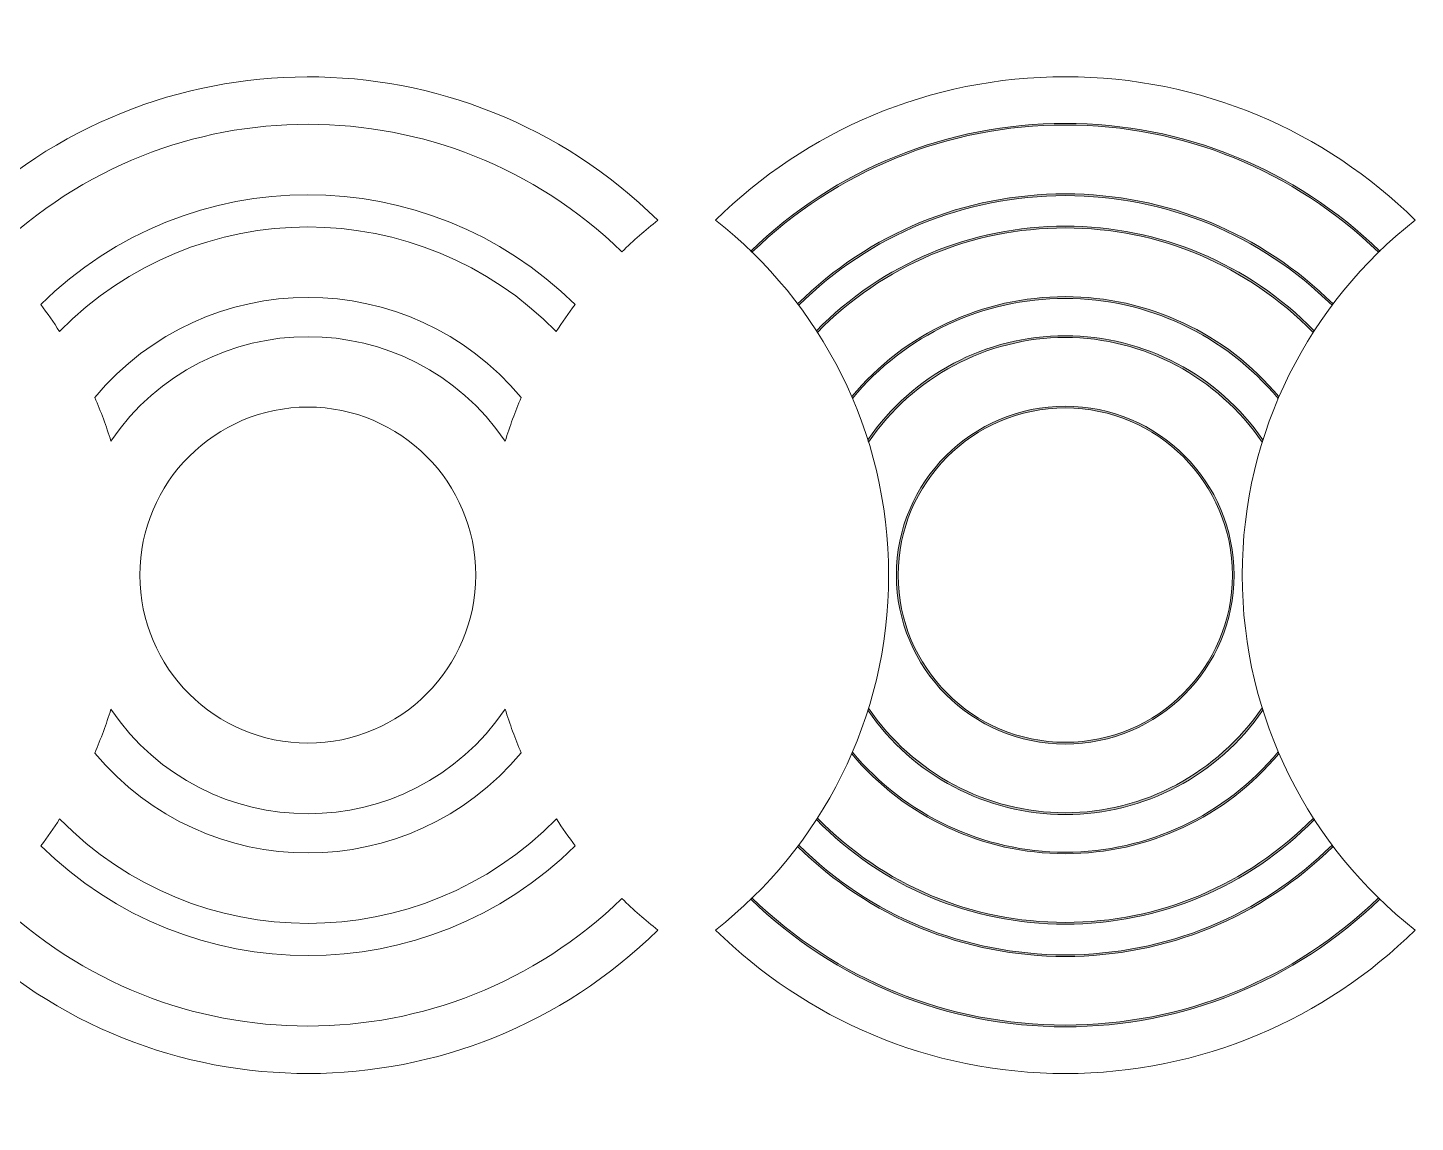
# Model space of a CAD drawing. Header units: inches. Extents: x 0.4 to 23.6, y -0.3 to 8.3.
# Drawn here: x 12.65 to 23.56, y -0.32 to 8.29 of the extents above; entities that cross this region are included whole.
import ezdxf

# ---------------------------------------------------------------- set-up
doc = ezdxf.new("R2010")
doc.units = ezdxf.units.IN
doc.header["$MEASUREMENT"] = 0
doc.layers.add('_U+0421_U+043B_U+043E_U+0439 1', color=7, linetype='Continuous')

msp = doc.modelspace()

# ---------------------------------------------------------------- hatches: boundary and pattern name
at = {"layer": '_U+0421_U+043B_U+043E_U+0439 1', "true_color": 0xffffff}
h = msp.add_hatch(color=7, dxfattribs=at)
h.dxf.hatch_style = 2
edge = h.paths.add_edge_path()
edge.add_spline(control_points=[(23.279, 1.442), (23.276, 1.444), (23.275, 1.446), (23.272, 1.449), (22.608, 0.804), (21.733, 0.449), (20.81, 0.449), (19.886, 0.449), (19.012, 0.804), (18.347, 1.449), (18.346, 1.447), (18.344, 1.446), (18.344, 1.446), (18.344, 1.446), (18.337, 1.439), (18.337, 1.439), (19.004, 0.792), (19.882, 0.435), (20.81, 0.435), (21.737, 0.435), (22.615, 0.792), (23.282, 1.439), (23.282, 1.439), (23.279, 1.442), (23.279, 1.442)], knot_values=[0, 0, 0, 0, 1, 1, 1, 2, 2, 2, 3, 3, 3, 4, 4, 4, 5, 5, 5, 6, 6, 6, 7, 7, 7, 8, 8, 8, 8], degree=3, periodic=1)
edge = h.paths.add_edge_path()
edge.add_spline(control_points=[(20.81, 1.242), (20.069, 1.242), (19.374, 1.533), (18.853, 2.064), (18.856, 2.068), (18.858, 2.072), (18.861, 2.076), (19.379, 1.549), (20.072, 1.256), (20.81, 1.256), (21.547, 1.256), (22.24, 1.549), (22.76, 2.076), (22.763, 2.072), (22.765, 2.068), (22.768, 2.064), (22.246, 1.533), (21.551, 1.242), (20.81, 1.242)], knot_values=[0, 0, 0, 0, 0.013889, 0.013889, 0.013889, 0.027778, 0.027778, 0.027778, 0.041667, 0.041667, 0.041667, 0.055556, 0.055556, 0.055556, 0.069444, 0.069444, 0.069444, 0.083333, 0.083333, 0.083333, 0.083333], degree=3, periodic=0)
edge.add_line((20.81, 1.242), (20.81, 1.242))
edge = h.paths.add_edge_path()
edge.add_spline(control_points=[(20.81, 6.175), (20.161, 6.175), (19.549, 5.889), (19.131, 5.389), (19.132, 5.385), (19.135, 5.379), (19.136, 5.375), (19.136, 5.375), (19.136, 5.375), (19.136, 5.375), (19.551, 5.874), (20.163, 6.161), (20.81, 6.161), (21.456, 6.161), (22.068, 5.872), (22.483, 5.375), (22.485, 5.379), (22.488, 5.385), (22.489, 5.389), (22.072, 5.889), (21.46, 6.175), (20.81, 6.175)], knot_values=[0, 0, 0, 0, 0.013889, 0.013889, 0.013889, 0.027778, 0.027778, 0.027778, 0.041667, 0.041667, 0.041667, 0.055556, 0.055556, 0.055556, 0.069444, 0.069444, 0.069444, 0.083333, 0.083333, 0.083333, 0.097222, 0.097222, 0.097222, 0.097222], degree=3, periodic=0)
edge.add_line((20.81, 6.175), (20.81, 6.175))
edge = h.paths.add_edge_path()
edge.add_spline(control_points=[(20.81, 7.524), (21.733, 7.524), (22.608, 7.168), (23.272, 6.524), (23.275, 6.526), (23.276, 6.528), (23.279, 6.531), (23.279, 6.531), (23.282, 6.533), (23.282, 6.533), (22.615, 7.181), (21.736, 7.537), (20.81, 7.537), (19.883, 7.537), (19.006, 7.181), (18.337, 6.533), (18.347, 6.524), (18.343, 6.528), (18.347, 6.524), (19.012, 7.168), (19.888, 7.524), (20.81, 7.524)], knot_values=[0, 0, 0, 0, 0.013889, 0.013889, 0.013889, 0.027778, 0.027778, 0.027778, 0.041667, 0.041667, 0.041667, 0.055556, 0.055556, 0.055556, 0.069444, 0.069444, 0.069444, 0.083333, 0.083333, 0.083333, 0.097222, 0.097222, 0.097222, 0.097222], degree=3, periodic=0)
edge.add_line((20.81, 7.524), (20.81, 7.524))
edge = h.paths.add_edge_path()
edge.add_spline(control_points=[(18.706, 6.118), (18.708, 6.114), (18.711, 6.111), (18.714, 6.107), (19.276, 6.662), (20.022, 6.969), (20.81, 6.969), (21.599, 6.969), (22.343, 6.662), (22.907, 6.107), (22.91, 6.111), (22.913, 6.114), (22.915, 6.118), (22.35, 6.676), (21.603, 6.983), (20.81, 6.983), (20.018, 6.983), (19.271, 6.676), (18.706, 6.118)], knot_values=[0, 0, 0, 0, 0.013889, 0.013889, 0.013889, 0.027778, 0.027778, 0.027778, 0.041667, 0.041667, 0.041667, 0.055556, 0.055556, 0.055556, 0.069444, 0.069444, 0.069444, 0.083333, 0.083333, 0.083333, 0.083333], degree=3, periodic=0)
edge.add_line((18.706, 6.118), (18.706, 6.118))
edge = h.paths.add_edge_path()
edge.add_spline(control_points=[(19.482, 3.986), (19.482, 4.718), (20.078, 5.314), (20.81, 5.314), (21.542, 5.314), (22.137, 4.718), (22.137, 3.986), (22.137, 3.254), (21.542, 2.658), (20.81, 2.658), (20.078, 2.657), (19.482, 3.253), (19.482, 3.986)], knot_values=[0, 0, 0, 0, 0.013889, 0.013889, 0.013889, 0.027778, 0.027778, 0.027778, 0.041667, 0.041667, 0.041667, 0.055556, 0.055556, 0.055556, 0.055556], degree=3, periodic=0)
edge.add_line((19.482, 3.986), (19.482, 3.986))
edge = h.paths.add_edge_path()
edge.add_spline(control_points=[(19.496, 3.986), (19.496, 3.261), (20.085, 2.672), (20.81, 2.672), (21.535, 2.672), (22.124, 3.261), (22.124, 3.986), (22.124, 4.711), (21.535, 5.3), (20.81, 5.3), (20.085, 5.3), (19.496, 4.71), (19.496, 3.986)], knot_values=[0, 0, 0, 0, 0.013889, 0.013889, 0.013889, 0.027778, 0.027778, 0.027778, 0.041667, 0.041667, 0.041667, 0.055556, 0.055556, 0.055556, 0.055556], degree=3, periodic=0)
edge.add_line((19.496, 3.986), (19.496, 3.986))
edge = h.paths.add_edge_path()
edge.add_spline(control_points=[(22.915, 1.853), (22.913, 1.857), (22.91, 1.86), (22.907, 1.864), (22.344, 1.308), (21.599, 1.001), (20.81, 1.001), (20.021, 1.001), (19.276, 1.308), (18.714, 1.864), (18.711, 1.86), (18.708, 1.857), (18.706, 1.853), (19.271, 1.294), (20.018, 0.988), (20.81, 0.988), (21.603, 0.988), (22.35, 1.294), (22.915, 1.853)], knot_values=[0, 0, 0, 0, 0.013889, 0.013889, 0.013889, 0.027778, 0.027778, 0.027778, 0.041667, 0.041667, 0.041667, 0.055556, 0.055556, 0.055556, 0.069444, 0.069444, 0.069444, 0.083333, 0.083333, 0.083333, 0.083333], degree=3, periodic=0)
edge.add_line((22.915, 1.853), (22.915, 1.853))
edge = h.paths.add_edge_path()
edge.add_spline(control_points=[(20.81, 2.104), (21.431, 2.104), (22.01, 2.411), (22.363, 2.924), (22.361, 2.929), (22.358, 2.935), (22.357, 2.942), (22.357, 2.942), (22.357, 2.943), (22.357, 2.943), (22.007, 2.431), (21.428, 2.118), (20.81, 2.118), (20.193, 2.118), (19.612, 2.428), (19.263, 2.94), (19.263, 2.94), (19.263, 2.939), (19.263, 2.939), (19.261, 2.933), (19.26, 2.928), (19.257, 2.924), (19.61, 2.41), (20.19, 2.104), (20.81, 2.104)], knot_values=[0, 0, 0, 0, 0.013889, 0.013889, 0.013889, 0.027778, 0.027778, 0.027778, 0.041667, 0.041667, 0.041667, 0.055556, 0.055556, 0.055556, 0.069444, 0.069444, 0.069444, 0.083333, 0.083333, 0.083333, 0.097222, 0.097222, 0.097222, 0.111111, 0.111111, 0.111111, 0.111111], degree=3, periodic=0)
edge.add_line((20.81, 2.104), (20.81, 2.104))
edge = h.paths.add_edge_path()
edge.add_spline(control_points=[(18.853, 5.907), (18.856, 5.903), (18.857, 5.9), (18.86, 5.896), (18.86, 5.896), (18.861, 5.894), (18.861, 5.894), (19.379, 6.422), (20.072, 6.715), (20.81, 6.715), (21.547, 6.715), (22.24, 6.422), (22.758, 5.894), (22.761, 5.899), (22.764, 5.903), (22.767, 5.907), (22.246, 6.437), (21.551, 6.729), (20.81, 6.729), (20.069, 6.729), (19.375, 6.437), (18.853, 5.907)], knot_values=[0, 0, 0, 0, 0.013889, 0.013889, 0.013889, 0.027778, 0.027778, 0.027778, 0.041667, 0.041667, 0.041667, 0.055556, 0.055556, 0.055556, 0.069444, 0.069444, 0.069444, 0.083333, 0.083333, 0.083333, 0.097222, 0.097222, 0.097222, 0.097222], degree=3, periodic=0)
edge.add_line((18.853, 5.907), (18.853, 5.907))
edge = h.paths.add_edge_path()
edge.add_spline(control_points=[(20.81, 5.868), (20.189, 5.868), (19.61, 5.562), (19.257, 5.049), (19.258, 5.043), (19.261, 5.037), (19.263, 5.032), (19.612, 5.543), (20.193, 5.854), (20.81, 5.854), (21.426, 5.854), (22.008, 5.542), (22.357, 5.032), (22.358, 5.037), (22.361, 5.043), (22.363, 5.049), (22.011, 5.561), (21.431, 5.868), (20.81, 5.868)], knot_values=[0, 0, 0, 0, 0.013889, 0.013889, 0.013889, 0.027778, 0.027778, 0.027778, 0.041667, 0.041667, 0.041667, 0.055556, 0.055556, 0.055556, 0.069444, 0.069444, 0.069444, 0.083333, 0.083333, 0.083333, 0.083333], degree=3, periodic=0)
edge.add_line((20.81, 5.868), (20.81, 5.868))
edge = h.paths.add_edge_path()
edge.add_spline(control_points=[(20.81, 1.796), (21.46, 1.796), (22.071, 2.082), (22.489, 2.582), (22.488, 2.586), (22.485, 2.592), (22.483, 2.596), (22.483, 2.596), (22.483, 2.596), (22.483, 2.596), (22.068, 2.097), (21.457, 1.808), (20.81, 1.808), (20.164, 1.808), (19.553, 2.097), (19.136, 2.594), (19.136, 2.594), (19.136, 2.594), (19.136, 2.594), (19.135, 2.59), (19.132, 2.585), (19.131, 2.581), (19.549, 2.082), (20.161, 1.796), (20.81, 1.796)], knot_values=[0, 0, 0, 0, 0.013889, 0.013889, 0.013889, 0.027778, 0.027778, 0.027778, 0.041667, 0.041667, 0.041667, 0.055556, 0.055556, 0.055556, 0.069444, 0.069444, 0.069444, 0.083333, 0.083333, 0.083333, 0.097222, 0.097222, 0.097222, 0.111111, 0.111111, 0.111111, 0.111111], degree=3, periodic=0)
edge.add_line((20.81, 1.796), (20.81, 1.796))

# ---------------------------------------------------------------- linework, layer by layer
at = {"layer": '_U+0421_U+043B_U+043E_U+0439 1', "color": 1, "lineweight": 9, "true_color": 0xff0000}
for points, knots in [([(17.324, 6.528), (17.414, 6.615), (17.508, 6.697), (17.607, 6.775), (16.069, 8.289), (13.624, 8.269), (12.107, 6.775), (12.206, 6.697), (12.3, 6.615), (12.389, 6.528), (13.767, 7.865), (15.949, 7.864), (17.324, 6.528)], [0, 0, 0, 0, 1, 1, 1, 2, 2, 2, 3, 3, 3, 4, 4, 4, 4]), ([(23.561, 1.196), (22.854, 0.499), (21.883, 0.068), (20.811, 0.068), (19.739, 0.068), (18.768, 0.499), (18.061, 1.196), (18.889, 1.846), (19.421, 2.854), (19.421, 3.986), (19.421, 5.118), (18.888, 6.126), (18.061, 6.776), (18.768, 7.474), (19.739, 7.904), (20.811, 7.904), (21.883, 7.904), (22.854, 7.474), (23.561, 6.776), (22.733, 6.126), (22.201, 5.118), (22.201, 3.986), (22.201, 2.854), (22.733, 1.844), (23.561, 1.196)], [0, 0, 0, 0, 1, 1, 1, 2, 2, 2, 3, 3, 3, 4, 4, 4, 5, 5, 5, 6, 6, 6, 7, 7, 7, 8, 8, 8, 8]), ([(12.756, 6.113), (12.807, 6.044), (12.857, 5.974), (12.903, 5.901), (13.978, 6.997), (15.735, 6.996), (16.808, 5.901), (16.856, 5.974), (16.904, 6.044), (16.956, 6.113), (15.79, 7.265), (13.921, 7.264), (12.756, 6.113)], [0, 0, 0, 0, 1, 1, 1, 2, 2, 2, 3, 3, 3, 4, 4, 4, 4]), ([(16.533, 5.382), (16.485, 5.271), (16.443, 5.156), (16.407, 5.039), (15.66, 6.135), (14.053, 6.133), (13.307, 5.04), (13.271, 5.157), (13.228, 5.271), (13.181, 5.383), (14.056, 6.431), (15.658, 6.431), (16.533, 5.382)], [0, 0, 0, 0, 1, 1, 1, 2, 2, 2, 3, 3, 3, 4, 4, 4, 4]), ([(13.535, 3.986), (13.535, 3.257), (14.128, 2.665), (14.856, 2.665), (15.585, 2.665), (16.176, 3.258), (16.176, 3.986), (16.176, 4.714), (15.583, 5.307), (14.856, 5.307), (14.128, 5.307), (13.535, 4.714), (13.535, 3.986)], [0, 0, 0, 0, 1, 1, 1, 2, 2, 2, 3, 3, 3, 4, 4, 4, 4]), ([(16.533, 2.589), (16.485, 2.7), (16.443, 2.815), (16.407, 2.932), (15.66, 1.836), (14.053, 1.837), (13.307, 2.931), (13.271, 2.814), (13.228, 2.7), (13.181, 2.587), (14.056, 1.54), (15.658, 1.54), (16.533, 2.589)], [0, 0, 0, 0, 1, 1, 1, 2, 2, 2, 3, 3, 3, 4, 4, 4, 4]), ([(16.957, 1.858), (16.906, 1.926), (16.856, 1.997), (16.81, 2.069), (15.735, 0.974), (13.978, 0.975), (12.904, 2.069), (12.857, 1.997), (12.808, 1.926), (12.757, 1.858), (13.924, 0.706), (15.792, 0.707), (16.957, 1.858)], [0, 0, 0, 0, 1, 1, 1, 2, 2, 2, 3, 3, 3, 4, 4, 4, 4]), ([(17.324, 1.443), (15.946, 0.106), (13.765, 0.107), (12.389, 1.443), (12.299, 1.356), (12.206, 1.274), (12.107, 1.196), (13.639, -0.315), (16.089, -0.301), (17.607, 1.196), (17.508, 1.274), (17.414, 1.356), (17.324, 1.443)], [0, 0, 0, 0, 1, 1, 1, 2, 2, 2, 3, 3, 3, 4, 4, 4, 4])]:
    msp.add_open_spline(points, degree=3, knots=knots, dxfattribs=at)
at = {"layer": '_U+0421_U+043B_U+043E_U+0439 1', "lineweight": 0}
for points, knots in [([(20.81, 7.524), (21.733, 7.524), (22.608, 7.168), (23.272, 6.524), (23.275, 6.526), (23.276, 6.528), (23.279, 6.531), (23.279, 6.531), (23.282, 6.533), (23.282, 6.533), (22.615, 7.181), (21.736, 7.537), (20.81, 7.537), (19.883, 7.537), (19.006, 7.181), (18.337, 6.533), (18.347, 6.524), (18.343, 6.528), (18.347, 6.524), (19.012, 7.168), (19.888, 7.524), (20.81, 7.524)], [0, 0, 0, 0, 1, 1, 1, 2, 2, 2, 3, 3, 3, 4, 4, 4, 5, 5, 5, 6, 6, 6, 7, 7, 7, 7]), ([(18.706, 6.118), (18.708, 6.114), (18.711, 6.111), (18.714, 6.107), (19.276, 6.662), (20.022, 6.969), (20.81, 6.969), (21.599, 6.969), (22.343, 6.662), (22.907, 6.107), (22.91, 6.111), (22.913, 6.114), (22.915, 6.118), (22.35, 6.676), (21.603, 6.983), (20.81, 6.983), (20.018, 6.983), (19.271, 6.676), (18.706, 6.118)], [0, 0, 0, 0, 1, 1, 1, 2, 2, 2, 3, 3, 3, 4, 4, 4, 5, 5, 5, 6, 6, 6, 6]), ([(18.853, 5.907), (18.856, 5.903), (18.857, 5.9), (18.86, 5.896), (18.86, 5.896), (18.861, 5.894), (18.861, 5.894), (19.379, 6.422), (20.072, 6.715), (20.81, 6.715), (21.547, 6.715), (22.24, 6.422), (22.758, 5.894), (22.761, 5.899), (22.764, 5.903), (22.767, 5.907), (22.246, 6.437), (21.551, 6.729), (20.81, 6.729), (20.069, 6.729), (19.375, 6.437), (18.853, 5.907)], [0, 0, 0, 0, 1, 1, 1, 2, 2, 2, 3, 3, 3, 4, 4, 4, 5, 5, 5, 6, 6, 6, 7, 7, 7, 7]), ([(20.81, 6.175), (20.161, 6.175), (19.549, 5.889), (19.131, 5.389), (19.132, 5.385), (19.135, 5.379), (19.136, 5.375), (19.136, 5.375), (19.136, 5.375), (19.136, 5.375), (19.551, 5.874), (20.163, 6.161), (20.81, 6.161), (21.456, 6.161), (22.068, 5.872), (22.483, 5.375), (22.485, 5.379), (22.488, 5.385), (22.489, 5.389), (22.072, 5.889), (21.46, 6.175), (20.81, 6.175)], [0, 0, 0, 0, 1, 1, 1, 2, 2, 2, 3, 3, 3, 4, 4, 4, 5, 5, 5, 6, 6, 6, 7, 7, 7, 7]), ([(20.81, 5.868), (20.189, 5.868), (19.61, 5.562), (19.257, 5.049), (19.258, 5.043), (19.261, 5.037), (19.263, 5.032), (19.612, 5.543), (20.193, 5.854), (20.81, 5.854), (21.426, 5.854), (22.008, 5.542), (22.357, 5.032), (22.358, 5.037), (22.361, 5.043), (22.363, 5.049), (22.011, 5.561), (21.431, 5.868), (20.81, 5.868)], [0, 0, 0, 0, 1, 1, 1, 2, 2, 2, 3, 3, 3, 4, 4, 4, 5, 5, 5, 6, 6, 6, 6]), ([(19.482, 3.986), (19.482, 4.718), (20.078, 5.314), (20.81, 5.314), (21.542, 5.314), (22.137, 4.718), (22.137, 3.986), (22.137, 3.254), (21.542, 2.658), (20.81, 2.658), (20.078, 2.657), (19.482, 3.253), (19.482, 3.986)], [0, 0, 0, 0, 1, 1, 1, 2, 2, 2, 3, 3, 3, 4, 4, 4, 4]), ([(19.496, 3.986), (19.496, 3.261), (20.085, 2.672), (20.81, 2.672), (21.535, 2.672), (22.124, 3.261), (22.124, 3.986), (22.124, 4.711), (21.535, 5.3), (20.81, 5.3), (20.085, 5.3), (19.496, 4.71), (19.496, 3.986)], [0, 0, 0, 0, 1, 1, 1, 2, 2, 2, 3, 3, 3, 4, 4, 4, 4]), ([(20.81, 2.104), (21.431, 2.104), (22.01, 2.411), (22.363, 2.924), (22.361, 2.929), (22.358, 2.935), (22.357, 2.942), (22.357, 2.942), (22.357, 2.943), (22.357, 2.943), (22.007, 2.431), (21.428, 2.118), (20.81, 2.118), (20.193, 2.118), (19.612, 2.428), (19.263, 2.94), (19.263, 2.94), (19.263, 2.939), (19.263, 2.939), (19.261, 2.933), (19.26, 2.928), (19.257, 2.924), (19.61, 2.41), (20.19, 2.104), (20.81, 2.104)], [0, 0, 0, 0, 1, 1, 1, 2, 2, 2, 3, 3, 3, 4, 4, 4, 5, 5, 5, 6, 6, 6, 7, 7, 7, 8, 8, 8, 8]), ([(20.81, 1.796), (21.46, 1.796), (22.071, 2.082), (22.489, 2.582), (22.488, 2.586), (22.485, 2.592), (22.483, 2.596), (22.483, 2.596), (22.483, 2.596), (22.483, 2.596), (22.068, 2.097), (21.457, 1.808), (20.81, 1.808), (20.164, 1.808), (19.553, 2.097), (19.136, 2.594), (19.136, 2.594), (19.136, 2.594), (19.136, 2.594), (19.135, 2.59), (19.132, 2.585), (19.131, 2.581), (19.549, 2.082), (20.161, 1.796), (20.81, 1.796)], [0, 0, 0, 0, 1, 1, 1, 2, 2, 2, 3, 3, 3, 4, 4, 4, 5, 5, 5, 6, 6, 6, 7, 7, 7, 8, 8, 8, 8]), ([(20.81, 1.242), (20.069, 1.242), (19.374, 1.533), (18.853, 2.064), (18.856, 2.068), (18.858, 2.072), (18.861, 2.076), (19.379, 1.549), (20.072, 1.256), (20.81, 1.256), (21.547, 1.256), (22.24, 1.549), (22.76, 2.076), (22.763, 2.072), (22.765, 2.068), (22.768, 2.064), (22.246, 1.533), (21.551, 1.242), (20.81, 1.242)], [0, 0, 0, 0, 1, 1, 1, 2, 2, 2, 3, 3, 3, 4, 4, 4, 5, 5, 5, 6, 6, 6, 6]), ([(22.915, 1.853), (22.913, 1.857), (22.91, 1.86), (22.907, 1.864), (22.344, 1.308), (21.599, 1.001), (20.81, 1.001), (20.021, 1.001), (19.276, 1.308), (18.714, 1.864), (18.711, 1.86), (18.708, 1.857), (18.706, 1.853), (19.271, 1.294), (20.018, 0.988), (20.81, 0.988), (21.603, 0.988), (22.35, 1.294), (22.915, 1.853)], [0, 0, 0, 0, 1, 1, 1, 2, 2, 2, 3, 3, 3, 4, 4, 4, 5, 5, 5, 6, 6, 6, 6]), ([(23.279, 1.442), (23.276, 1.444), (23.275, 1.446), (23.272, 1.449), (22.608, 0.804), (21.733, 0.449), (20.81, 0.449), (19.886, 0.449), (19.012, 0.804), (18.347, 1.449), (18.346, 1.447), (18.344, 1.446), (18.344, 1.446), (18.344, 1.446), (18.337, 1.439), (18.337, 1.439), (19.004, 0.792), (19.882, 0.435), (20.81, 0.435), (21.737, 0.435), (22.615, 0.792), (23.282, 1.439), (23.282, 1.439), (23.279, 1.442), (23.279, 1.442)], [0, 0, 0, 0, 1, 1, 1, 2, 2, 2, 3, 3, 3, 4, 4, 4, 5, 5, 5, 6, 6, 6, 7, 7, 7, 8, 8, 8, 8])]:
    msp.add_open_spline(points, degree=3, knots=knots, dxfattribs=at)

doc.saveas('drawing.dxf')
